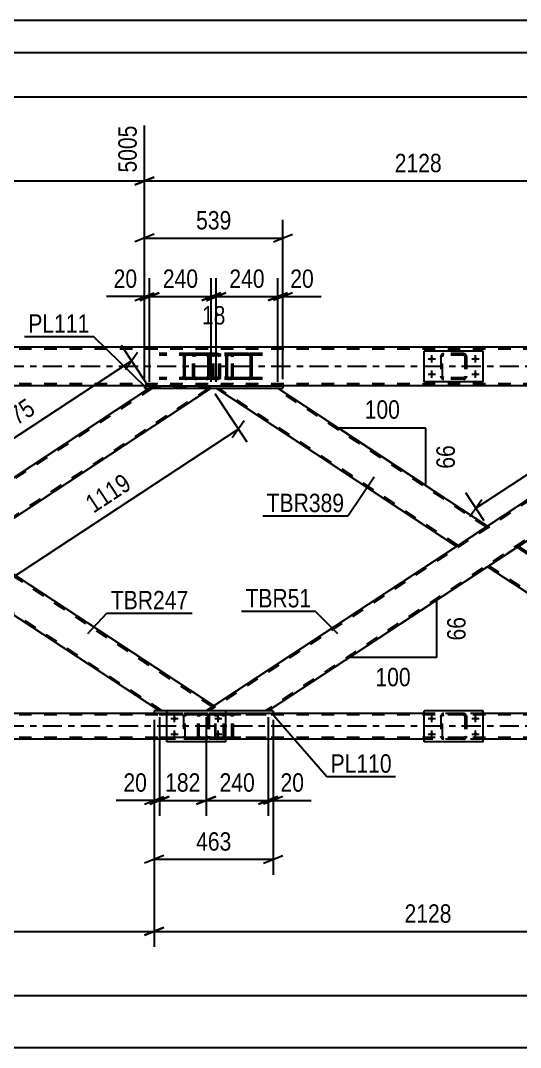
# Model space of a CAD drawing. Header units: millimetres. Extents: x -858 to 331, y -869 to -28.
# Drawn here: x -604.3 to -526.6, y -187.4 to -27.6 of the extents above; entities that cross this region are included whole.
import ezdxf

# ---------------------------------------------------------------- set-up
doc = ezdxf.new("R2010")
doc.units = ezdxf.units.MM
doc.linetypes.add('DXK_LINE_DOT2', pattern=[3.9198, 1.9599, -1.9599])
doc.linetypes.add('DXK_LINE_DOT3', pattern=[5.9187, 2.979, -0.9799, 0.9799, -0.9799])
doc.styles.add('Arial Narrow', font='ARIALN.TTF', dxfattribs={"height": 0.2})

# ---------------------------------------------------------------- blocks, each defined once
blk = doc.blocks.new('Unknown-570393797-1134')
at = {"color": 5, "linetype": 'Continuous'}
for p, q in [((331.43, -27.58), (-857.57, -27.58)), ((326.43, -32.58), (-852.57, -32.58))]:
    blk.add_line(p, q, dxfattribs=at)
blk = doc.blocks.new('Part-570393797-2635 - 2628')
at = {"color": 2, "linetype": 'Continuous'}
for p, q in [((-578.93, -79.7), (-578.96, -79.89)), ((-578.96, -79.89), (-578.96, -82.93)), ((-578.72, -79.89), (-578.71, -79.8)), ((-578.72, -82.93), (-578.72, -79.89)), ((-578.71, -79.8), (-578.65, -79.72)), ((-578.48, -79.41), (-578.67, -79.44)), ((-578.65, -79.72), (-578.58, -79.67)), ((-578.58, -79.67), (-578.48, -79.65)), ((-575.44, -79.41), (-578.48, -79.41)), ((-575.44, -79.65), (-578.48, -79.65)), ((-575.26, -79.44), (-575.44, -79.41)), ((-575.44, -79.65), (-575.35, -79.67)), ((-575.35, -79.67), (-575.27, -79.72)), ((-575.27, -79.72), (-575.22, -79.8)), ((-575.22, -79.8), (-575.2, -79.89)), ((-575.2, -79.89), (-575.2, -82.93)), ((-574.96, -79.89), (-575, -79.7)), ((-574.96, -79.89), (-574.96, -82.93)), ((-578.96, -82.93), (-578.93, -83.11)), ((-578.71, -83.02), (-578.72, -82.93)), ((-578.65, -83.1), (-578.71, -83.02)), ((-578.58, -83.15), (-578.65, -83.1)), ((-575.27, -83.1), (-575.35, -83.15)), ((-575.22, -83.02), (-575.27, -83.1)), ((-575.2, -82.93), (-575.22, -83.02)), ((-575, -83.11), (-574.96, -82.93)), ((-578.67, -83.37), (-578.48, -83.41)), ((-578.48, -83.17), (-578.58, -83.15)), ((-575.44, -83.17), (-578.48, -83.17)), ((-575.44, -83.41), (-578.48, -83.41)), ((-575.35, -83.15), (-575.44, -83.17)), ((-575.44, -83.41), (-575.26, -83.37))]:
    blk.add_line(p, q, dxfattribs=at)
at = {"color": 7, "linetype": 'DXK_LINE_DOT2'}
for p, q in [((-578.96, -79.89), (-578.93, -79.7)), ((-578.67, -79.44), (-578.48, -79.41)), ((-575.44, -79.41), (-575.26, -79.44)), ((-575, -79.7), (-574.96, -79.89)), ((-578.93, -83.11), (-578.96, -82.93)), ((-574.96, -82.93), (-575, -83.11)), ((-578.48, -83.41), (-578.67, -83.37)), ((-575.26, -83.37), (-575.44, -83.41))]:
    blk.add_line(p, q, dxfattribs=at)
at = {"color": 7, "linetype": 'DXK_LINE_DOT3'}
blk.add_line((-576.96, -81.41), (-576.96, -81.41), dxfattribs=at)
at = {"color": 2, "linetype": 'Continuous'}
for centre, start, end in [((-578.48, -79.89), 112.5, 157.5), ((-575.44, -79.89), 22.5, 67.5), ((-578.48, -82.93), 202.5, 247.5), ((-575.44, -82.93), 292.5, 337.5)]:
    blk.add_arc(centre, 0.48, start, end, dxfattribs=at)
at = {"color": 7, "linetype": 'DXK_LINE_DOT2'}
for centre, start, end in [((-578.48, -79.89), 112.5, 157.5), ((-575.44, -79.89), 22.5, 67.5), ((-578.48, -82.93), 202.5, 247.5), ((-575.44, -82.93), 292.5, 337.5)]:
    blk.add_arc(centre, 0.48, start, end, dxfattribs=at)
blk = doc.blocks.new('Part-570393797-2637 - 2628')
at = {"color": 2, "linetype": 'Continuous'}
for p, q in [((-572.32, -79.7), (-572.36, -79.89)), ((-572.36, -79.89), (-572.36, -82.93)), ((-572.12, -79.89), (-572.1, -79.79)), ((-572.12, -82.93), (-572.12, -79.89)), ((-572.1, -79.79), (-572.05, -79.72)), ((-571.88, -79.41), (-572.06, -79.44)), ((-572.05, -79.72), (-571.97, -79.66)), ((-571.97, -79.66), (-571.88, -79.65)), ((-568.84, -79.41), (-571.88, -79.41)), ((-568.84, -79.65), (-571.88, -79.65)), ((-568.66, -79.44), (-568.84, -79.41)), ((-568.84, -79.65), (-568.75, -79.66)), ((-568.75, -79.66), (-568.67, -79.72)), ((-568.67, -79.72), (-568.62, -79.79)), ((-568.62, -79.79), (-568.6, -79.89)), ((-568.6, -79.89), (-568.6, -82.93)), ((-568.36, -79.89), (-568.4, -79.7)), ((-568.36, -79.89), (-568.36, -82.93)), ((-572.36, -82.93), (-572.32, -83.11)), ((-572.1, -83.02), (-572.12, -82.93)), ((-572.05, -83.1), (-572.1, -83.02)), ((-571.97, -83.15), (-572.05, -83.1)), ((-568.67, -83.1), (-568.75, -83.15)), ((-568.62, -83.02), (-568.67, -83.1)), ((-568.6, -82.93), (-568.62, -83.02)), ((-568.4, -83.11), (-568.36, -82.93)), ((-572.06, -83.37), (-571.88, -83.41)), ((-571.88, -83.17), (-571.97, -83.15)), ((-568.84, -83.17), (-571.88, -83.17)), ((-568.84, -83.41), (-571.88, -83.41)), ((-568.75, -83.15), (-568.84, -83.17)), ((-568.84, -83.41), (-568.66, -83.37))]:
    blk.add_line(p, q, dxfattribs=at)
at = {"color": 7, "linetype": 'DXK_LINE_DOT2'}
for p, q in [((-572.36, -79.89), (-572.32, -79.7)), ((-572.06, -79.44), (-571.88, -79.41)), ((-568.84, -79.41), (-568.66, -79.44)), ((-568.4, -79.7), (-568.36, -79.89)), ((-572.32, -83.11), (-572.36, -82.93)), ((-568.36, -82.93), (-568.4, -83.11)), ((-571.88, -83.41), (-572.06, -83.37)), ((-568.66, -83.37), (-568.84, -83.41))]:
    blk.add_line(p, q, dxfattribs=at)
at = {"color": 7, "linetype": 'DXK_LINE_DOT3'}
blk.add_line((-570.36, -81.41), (-570.36, -81.41), dxfattribs=at)
at = {"color": 2, "linetype": 'Continuous'}
for centre, start, end in [((-571.88, -79.89), 112.5, 157.5), ((-568.84, -79.89), 22.5, 67.5), ((-571.88, -82.93), 202.5, 247.5), ((-568.84, -82.93), 292.5, 337.5)]:
    blk.add_arc(centre, 0.48, start, end, dxfattribs=at)
at = {"color": 7, "linetype": 'DXK_LINE_DOT2'}
for centre, start, end in [((-571.88, -79.89), 112.5, 157.5), ((-568.84, -79.89), 22.5, 67.5), ((-571.88, -82.93), 202.5, 247.5), ((-568.84, -82.93), 292.5, 337.5)]:
    blk.add_arc(centre, 0.48, start, end, dxfattribs=at)
blk = doc.blocks.new('Bolt-570393797-2668 - 2628')
at = {"linetype": 'Continuous'}
for points in [[(-540.37, -79.93, -1), (-540.37, -80.49, -1)], [(-533.57, -79.93, -1), (-533.57, -80.49, -1)], [(-540.37, -82.33, -1), (-540.37, -82.89, -1)], [(-533.57, -82.33, -1), (-533.57, -82.89, -1)]]:
    blk.add_hatch(color=1, dxfattribs=at).paths.add_polyline_path(points)
at = {"color": 1, "linetype": 'Continuous'}
for p, q in [((-540.37, -80.77), (-540.37, -79.65)), ((-533.57, -80.77), (-533.57, -79.65)), ((-540.93, -80.21), (-539.81, -80.21)), ((-534.13, -80.21), (-533.01, -80.21)), ((-540.93, -82.61), (-539.81, -82.61)), ((-540.37, -83.17), (-540.37, -82.05)), ((-534.13, -82.61), (-533.01, -82.61)), ((-533.57, -83.17), (-533.57, -82.05))]:
    blk.add_line(p, q, dxfattribs=at)
blk = doc.blocks.new('Bolt-570393797-2693 - 2628')
at = {"linetype": 'Continuous'}
for points in [[(-580.36, -135.93, -1), (-580.36, -136.49, -1)], [(-573.56, -135.93, -1), (-573.56, -136.49, -1)], [(-580.36, -138.33, -1), (-580.36, -138.89, -1)], [(-573.56, -138.33, -1), (-573.56, -138.89, -1)]]:
    blk.add_hatch(color=1, dxfattribs=at).paths.add_polyline_path(points)
at = {"color": 1, "linetype": 'Continuous'}
for p, q in [((-580.36, -136.77), (-580.36, -135.65)), ((-573.56, -136.77), (-573.56, -135.65)), ((-580.92, -136.21), (-579.8, -136.21)), ((-574.12, -136.21), (-573, -136.21)), ((-580.92, -138.61), (-579.8, -138.61)), ((-580.36, -139.17), (-580.36, -138.05)), ((-574.12, -138.61), (-573, -138.61)), ((-573.56, -139.17), (-573.56, -138.05))]:
    blk.add_line(p, q, dxfattribs=at)
blk = doc.blocks.new('Bolt-570393797-2720 - 2628')
at = {"linetype": 'Continuous'}
for points in [[(-540.37, -135.93, -1), (-540.37, -136.49, -1)], [(-533.57, -135.93, -1), (-533.57, -136.49, -1)], [(-540.37, -138.33, -1), (-540.37, -138.89, -1)], [(-533.57, -138.33, -1), (-533.57, -138.89, -1)]]:
    blk.add_hatch(color=1, dxfattribs=at).paths.add_polyline_path(points)
at = {"color": 1, "linetype": 'Continuous'}
for p, q in [((-540.37, -136.77), (-540.37, -135.65)), ((-533.57, -136.77), (-533.57, -135.65)), ((-540.93, -136.21), (-539.81, -136.21)), ((-534.13, -136.21), (-533.01, -136.21)), ((-540.93, -138.61), (-539.81, -138.61)), ((-540.37, -139.17), (-540.37, -138.05)), ((-534.13, -138.61), (-533.01, -138.61)), ((-533.57, -139.17), (-533.57, -138.05))]:
    blk.add_line(p, q, dxfattribs=at)
blk = doc.blocks.new('Part-570393797-2738 - 2628')
at = {"color": 7, "linetype": 'DXK_LINE_DOT2'}
for p, q in [((-124.36, -78.73), (-785.24, -78.73)), ((-124.36, -78.41), (-777.28, -78.41)), ((-124.36, -84.09), (-785.24, -84.09)), ((-563.5, -84.41), (-585.04, -84.41))]:
    blk.add_line(p, q, dxfattribs=at)
at = {"color": 2, "linetype": 'Continuous'}
for p, q in [((-419.72, -78.41), (-618.84, -78.41)), ((-585.04, -84.41), (-648.63, -84.41)), ((-499.91, -84.41), (-563.5, -84.41))]:
    blk.add_line(p, q, dxfattribs=at)
at = {"color": 7, "linetype": 'DXK_LINE_DOT3'}
blk.add_line((-124.36, -81.41), (-785.24, -81.41), dxfattribs=at)
blk = doc.blocks.new('Part-570393797-2777 - 2628')
at = {"color": 2, "linetype": 'Continuous'}
for p, q in [((-526.9, -109.41), (-531.7, -112.57)), ((-489.14, -134.25), (-526.9, -109.41)), ((-497.59, -135.01), (-531.7, -112.57)), ((-489.17, -134.27), (-490.29, -135.01)), ((-489.14, -134.25), (-489.17, -134.27))]:
    blk.add_line(p, q, dxfattribs=at)
at = {"color": 7, "linetype": 'DXK_LINE_DOT2'}
for p, q in [((-489.35, -134.39), (-527.12, -109.55)), ((-497.15, -135.01), (-531.49, -112.42)), ((-490.29, -135.01), (-497.59, -135.01)), ((-489.35, -134.39), (-489.57, -134.54))]:
    blk.add_line(p, q, dxfattribs=at)
blk = doc.blocks.new('Part-570393797-2787 - 2628')
at = {"color": 7, "linetype": 'DXK_LINE_DOT2'}
for p, q in [((-498.67, -84.81), (-574.99, -135.01)), ((-489.94, -84.81), (-566.25, -135.01)), ((-489.5, -84.81), (-499.11, -84.81)), ((-531.7, -106.25), (-536.51, -109.41)), ((-526.9, -109.41), (-531.7, -112.57)), ((-574.27, -134.25), (-575.42, -135.01)), ((-565.82, -135.01), (-575.42, -135.01))]:
    blk.add_line(p, q, dxfattribs=at)
at = {"color": 2, "linetype": 'Continuous'}
for p, q in [((-499.11, -84.81), (-531.7, -106.25)), ((-489.5, -84.81), (-526.9, -109.41)), ((-536.51, -109.41), (-574.27, -134.25)), ((-531.7, -112.57), (-565.82, -135.01))]:
    blk.add_line(p, q, dxfattribs=at)
blk = doc.blocks.new('Part-570393797-2865 - 2628')
at = {"color": 7, "linetype": 'DXK_LINE_DOT2'}
for p, q in [((-583.81, -84.81), (-660.12, -135.01)), ((-575.07, -84.81), (-651.39, -135.01)), ((-574.64, -84.81), (-584.24, -84.81)), ((-616.84, -106.25), (-621.64, -109.41)), ((-612.03, -109.41), (-616.84, -112.57)), ((-659.4, -134.25), (-660.56, -135.01)), ((-650.95, -135.01), (-660.56, -135.01))]:
    blk.add_line(p, q, dxfattribs=at)
at = {"color": 2, "linetype": 'Continuous'}
for p, q in [((-584.24, -84.81), (-616.84, -106.25)), ((-574.64, -84.81), (-612.03, -109.41)), ((-621.64, -109.41), (-659.4, -134.25)), ((-616.84, -112.57), (-650.95, -135.01))]:
    blk.add_line(p, q, dxfattribs=at)
blk = doc.blocks.new('Part-570393797-2883 - 2628')
at = {"color": 7, "linetype": 'DXK_LINE_DOT2'}
for p, q in [((-574.03, -135.7), (-574.05, -135.89)), ((-573.97, -135.55), (-574.03, -135.7)), ((-573.88, -135.44), (-573.97, -135.55)), ((-573.92, -135.89), (-573.91, -135.8)), ((-573.91, -135.8), (-573.88, -135.72)), ((-573.78, -135.41), (-573.88, -135.44)), ((-573.88, -135.72), (-573.83, -135.67)), ((-573.83, -135.67), (-573.78, -135.65)), ((-566.12, -135.41), (-573.78, -135.41)), ((-566.12, -135.65), (-573.78, -135.65)), ((-572.51, -135.65), (-572.51, -135.41)), ((-571.5, -135.44), (-571.69, -135.41)), ((-571.69, -135.65), (-571.59, -135.67)), ((-571.59, -135.67), (-571.51, -135.72)), ((-571.51, -135.72), (-571.46, -135.8)), ((-571.46, -135.8), (-571.44, -135.89)), ((-571.22, -135.72), (-571.23, -135.7)), ((-571.19, -135.89), (-571.22, -135.72)), ((-574.05, -138.93), (-574.05, -135.89)), ((-573.92, -138.93), (-573.92, -135.89)), ((-571.44, -138.93), (-571.44, -135.89)), ((-571.19, -138.93), (-571.19, -135.89)), ((-574.05, -138.93), (-574.03, -139.11)), ((-573.91, -139.02), (-573.92, -138.93)), ((-573.88, -139.1), (-573.91, -139.02)), ((-571.46, -139.02), (-571.51, -139.1)), ((-571.44, -138.93), (-571.46, -139.02)), ((-571.23, -139.11), (-571.21, -139.02)), ((-571.21, -139.02), (-571.19, -138.93)), ((-574.03, -139.11), (-573.97, -139.27)), ((-573.97, -139.27), (-573.88, -139.37)), ((-573.83, -139.15), (-573.88, -139.1)), ((-573.88, -139.37), (-573.78, -139.41)), ((-573.78, -139.17), (-573.83, -139.15)), ((-566.12, -139.17), (-573.78, -139.17)), ((-566.12, -139.41), (-573.78, -139.41)), ((-572.51, -139.41), (-572.51, -139.17)), ((-571.59, -139.15), (-571.69, -139.17)), ((-571.69, -139.41), (-571.5, -139.37)), ((-571.51, -139.1), (-571.59, -139.15))]:
    blk.add_line(p, q, dxfattribs=at)
for centre, start, end in [((-571.68, -135.9), 23.8494, 68.8059), ((-571.68, -138.91), 291.1941, 336.1506)]:
    blk.add_arc(centre, 0.492, start, end, dxfattribs=at)
blk = doc.blocks.new('Part-570393797-2938 - 2628')
at = {"color": 7, "linetype": 'DXK_LINE_DOT2'}
for p, q in [((-574.38, -79.7), (-574.4, -79.89)), ((-574.4, -82.93), (-574.4, -79.89)), ((-574.32, -79.55), (-574.38, -79.7)), ((-574.23, -79.44), (-574.32, -79.55)), ((-574.27, -79.89), (-574.26, -79.8)), ((-574.27, -82.93), (-574.27, -79.89)), ((-574.26, -79.8), (-574.23, -79.72)), ((-574.13, -79.41), (-574.23, -79.44)), ((-574.23, -79.72), (-574.18, -79.67)), ((-574.18, -79.67), (-574.13, -79.65)), ((-566.69, -79.41), (-574.13, -79.41)), ((-566.69, -79.65), (-574.13, -79.65)), ((-573.23, -79.65), (-573.23, -79.41)), ((-571.53, -79.44), (-571.72, -79.41)), ((-571.72, -79.65), (-571.63, -79.67)), ((-571.63, -79.67), (-571.55, -79.72)), ((-571.55, -79.72), (-571.49, -79.8)), ((-571.49, -79.8), (-571.47, -79.89)), ((-571.47, -82.93), (-571.47, -79.89)), ((-571.22, -79.89), (-571.26, -79.7)), ((-571.22, -82.93), (-571.22, -79.89)), ((-574.4, -82.93), (-574.38, -83.11)), ((-574.26, -83.02), (-574.27, -82.93)), ((-574.23, -83.1), (-574.26, -83.02)), ((-574.18, -83.15), (-574.23, -83.1)), ((-571.55, -83.1), (-571.63, -83.15)), ((-571.49, -83.02), (-571.55, -83.1)), ((-571.47, -82.93), (-571.49, -83.02)), ((-571.26, -83.11), (-571.22, -82.93)), ((-574.38, -83.11), (-574.32, -83.27)), ((-574.32, -83.27), (-574.23, -83.37)), ((-574.23, -83.37), (-574.13, -83.41)), ((-574.13, -83.17), (-574.18, -83.15)), ((-566.69, -83.17), (-574.13, -83.17)), ((-566.69, -83.41), (-574.13, -83.41)), ((-573.23, -83.41), (-573.23, -83.17)), ((-571.63, -83.15), (-571.72, -83.17)), ((-571.72, -83.41), (-571.53, -83.37))]:
    blk.add_line(p, q, dxfattribs=at)
for centre, start, end in [((-571.71, -79.9), 23.8951, 68.8487), ((-571.71, -82.91), 291.1513, 336.1049)]:
    blk.add_arc(centre, 0.492, start, end, dxfattribs=at)
blk = doc.blocks.new('Part-570393797-2945 - 2628')
at = {"color": 7, "linetype": 'DXK_LINE_DOT2'}
for p, q in [((-124.36, -135.65), (-791.22, -135.65)), ((-124.36, -135.41), (-752.08, -135.41)), ((-565.02, -135.41), (-583.52, -135.41)), ((-532.37, -135.41), (-541.57, -135.41)), ((-124.36, -139.17), (-791.22, -139.17)), ((-572.36, -139.41), (-581.56, -139.41)), ((-532.37, -139.41), (-541.57, -139.41))]:
    blk.add_line(p, q, dxfattribs=at)
at = {"color": 2, "linetype": 'Continuous'}
for p, q in [((-583.52, -135.41), (-612.37, -135.41)), ((-541.57, -135.41), (-565.02, -135.41)), ((-501.57, -135.41), (-532.37, -135.41)), ((-581.56, -139.41), (-612.37, -139.41)), ((-541.57, -139.41), (-572.36, -139.41)), ((-501.57, -139.41), (-532.37, -139.41))]:
    blk.add_line(p, q, dxfattribs=at)
at = {"color": 7, "linetype": 'DXK_LINE_DOT3'}
blk.add_line((-124.36, -137.41), (-791.22, -137.41), dxfattribs=at)
blk = doc.blocks.new('Part-570393797-2990 - 2628')
at = {"color": 2, "linetype": 'Continuous'}
for p, q in [((-536.51, -109.41), (-573.91, -84.81)), ((-564.3, -84.81), (-531.7, -106.25)), ((-536.51, -109.41), (-531.97, -106.43)), ((-531.83, -106.33), (-531.97, -106.43)), ((-531.74, -106.27), (-531.83, -106.33)), ((-531.7, -106.25), (-531.74, -106.27))]:
    blk.add_line(p, q, dxfattribs=at)
at = {"color": 7, "linetype": 'DXK_LINE_DOT2'}
for p, q in [((-573.91, -84.81), (-564.3, -84.81)), ((-536.29, -109.26), (-573.47, -84.81)), ((-531.92, -106.39), (-564.73, -84.81)), ((-531.83, -106.33), (-531.92, -106.39))]:
    blk.add_line(p, q, dxfattribs=at)
blk = doc.blocks.new('Part-570393797-3113 - 2628')
at = {"color": 2, "linetype": 'Continuous'}
for p, q in [((-612.03, -109.41), (-616.84, -112.57)), ((-574.27, -134.25), (-612.03, -109.41)), ((-582.72, -135.01), (-616.84, -112.57)), ((-574.3, -134.27), (-575.42, -135.01)), ((-574.27, -134.25), (-574.3, -134.27))]:
    blk.add_line(p, q, dxfattribs=at)
at = {"color": 7, "linetype": 'DXK_LINE_DOT2'}
for p, q in [((-574.49, -134.39), (-612.25, -109.55)), ((-582.29, -135.01), (-616.62, -112.42)), ((-575.42, -135.01), (-582.72, -135.01)), ((-574.49, -134.39), (-574.71, -134.54))]:
    blk.add_line(p, q, dxfattribs=at)
blk = doc.blocks.new('Part-570393797-3148 - 2628')
at = {"color": 2, "linetype": 'Continuous'}
for p, q in [((-585.04, -84.41), (-585.04, -84.81)), ((-585.04, -84.41), (-563.5, -84.41)), ((-563.5, -84.41), (-563.5, -84.81)), ((-585.04, -84.81), (-563.5, -84.81))]:
    blk.add_line(p, q, dxfattribs=at)
blk = doc.blocks.new('Part-570393797-3161 - 2628')
at = {"color": 2, "linetype": 'Continuous'}
for p, q in [((-583.52, -135.01), (-583.52, -135.41)), ((-581.56, -135.01), (-583.52, -135.01)), ((-581.56, -135.41), (-583.52, -135.41)), ((-565.02, -135.01), (-572.36, -135.01)), ((-565.02, -135.41), (-572.36, -135.41)), ((-565.02, -135.01), (-565.02, -135.41))]:
    blk.add_line(p, q, dxfattribs=at)
at = {"color": 7, "linetype": 'DXK_LINE_DOT2'}
for p, q in [((-572.36, -135.01), (-581.56, -135.01)), ((-572.36, -135.41), (-581.56, -135.41))]:
    blk.add_line(p, q, dxfattribs=at)
blk = doc.blocks.new('Part-570393797-3168 - 2628')
at = {"color": 7, "linetype": 'DXK_LINE_DOT2'}
for p, q in [((-573.02, -135.41), (-582.76, -135.41)), ((-573.02, -135.65), (-582.76, -135.65)), ((-576.72, -135.7), (-576.76, -135.89)), ((-576.51, -135.89), (-576.49, -135.8)), ((-576.49, -135.8), (-576.43, -135.72)), ((-576.25, -135.41), (-576.45, -135.44)), ((-576.43, -135.72), (-576.35, -135.67)), ((-576.35, -135.67), (-576.25, -135.65)), ((-572.82, -135.44), (-573.02, -135.41)), ((-573.02, -135.65), (-572.92, -135.67)), ((-572.92, -135.67), (-572.84, -135.72)), ((-572.84, -135.72), (-572.78, -135.8)), ((-572.78, -135.8), (-572.76, -135.89)), ((-572.51, -135.89), (-572.54, -135.7)), ((-576.76, -138.93), (-576.76, -135.89)), ((-576.51, -138.93), (-576.51, -135.89)), ((-572.76, -138.93), (-572.76, -135.89)), ((-572.51, -138.93), (-572.51, -135.89)), ((-576.76, -138.93), (-576.72, -139.11)), ((-576.49, -139.02), (-576.51, -138.93)), ((-576.43, -139.1), (-576.49, -139.02)), ((-572.78, -139.02), (-572.84, -139.1)), ((-572.76, -138.93), (-572.78, -139.02)), ((-572.54, -139.11), (-572.51, -138.93)), ((-573.02, -139.17), (-582.76, -139.17)), ((-573.02, -139.41), (-582.76, -139.41)), ((-576.45, -139.37), (-576.25, -139.41)), ((-576.35, -139.15), (-576.43, -139.1)), ((-576.25, -139.17), (-576.35, -139.15)), ((-572.92, -139.15), (-573.02, -139.17)), ((-573.02, -139.41), (-572.82, -139.37)), ((-572.84, -139.1), (-572.92, -139.15))]:
    blk.add_line(p, q, dxfattribs=at)
for centre, start, end in [((-576.27, -135.91), 110.7583, 155.68), ((-573, -135.91), 24.32, 69.2417), ((-576.27, -138.91), 204.32, 249.2417), ((-573, -138.91), 290.7583, 335.68)]:
    blk.add_arc(centre, 0.496, start, end, dxfattribs=at)
blk = doc.blocks.new('Part-570393797-3169 - 2628')
at = {"color": 7, "linetype": 'DXK_LINE_DOT2'}
for p, q in [((-573.74, -79.41), (-582.76, -79.41)), ((-573.74, -79.65), (-582.76, -79.65)), ((-577.45, -79.7), (-577.49, -79.89)), ((-577.49, -82.93), (-577.49, -79.89)), ((-577.24, -79.89), (-577.22, -79.8)), ((-577.24, -82.93), (-577.24, -79.89)), ((-577.22, -79.8), (-577.16, -79.72)), ((-576.98, -79.41), (-577.18, -79.44)), ((-577.16, -79.72), (-577.08, -79.67)), ((-577.08, -79.67), (-576.98, -79.65)), ((-573.55, -79.44), (-573.74, -79.41)), ((-573.74, -79.65), (-573.65, -79.67)), ((-573.65, -79.67), (-573.56, -79.72)), ((-573.56, -79.72), (-573.51, -79.8)), ((-573.51, -79.8), (-573.49, -79.89)), ((-573.49, -82.93), (-573.49, -79.89)), ((-573.23, -79.89), (-573.27, -79.7)), ((-573.23, -82.93), (-573.23, -79.89)), ((-577.49, -82.93), (-577.45, -83.11)), ((-577.22, -83.02), (-577.24, -82.93)), ((-577.16, -83.1), (-577.22, -83.02)), ((-577.08, -83.15), (-577.16, -83.1)), ((-573.56, -83.1), (-573.65, -83.15)), ((-573.51, -83.02), (-573.56, -83.1)), ((-573.49, -82.93), (-573.51, -83.02)), ((-573.27, -83.11), (-573.23, -82.93)), ((-573.74, -83.17), (-582.76, -83.17)), ((-573.74, -83.41), (-582.76, -83.41)), ((-577.18, -83.37), (-576.98, -83.41)), ((-576.98, -83.17), (-577.08, -83.15)), ((-573.65, -83.15), (-573.74, -83.17)), ((-573.74, -83.41), (-573.55, -83.37))]:
    blk.add_line(p, q, dxfattribs=at)
for centre, start, end in [((-577, -79.91), 110.7583, 155.68), ((-573.73, -79.91), 24.32, 69.2417), ((-577, -82.91), 204.32, 249.2417), ((-573.73, -82.91), 290.7583, 335.68)]:
    blk.add_arc(centre, 0.496, start, end, dxfattribs=at)
blk = doc.blocks.new('Part-570393797-3185 - 2628')
at = {"color": 7, "linetype": 'DXK_LINE_DOT2'}
for p, q in [((-578.96, -135.89), (-578.93, -135.7)), ((-578.93, -135.7), (-578.96, -135.89)), ((-578.72, -135.89), (-578.71, -135.8)), ((-578.71, -135.8), (-578.65, -135.72)), ((-578.67, -135.44), (-578.48, -135.41)), ((-578.48, -135.41), (-578.67, -135.44)), ((-578.65, -135.72), (-578.58, -135.67)), ((-578.58, -135.67), (-578.48, -135.65)), ((-575.44, -135.41), (-578.48, -135.41)), ((-575.44, -135.65), (-578.48, -135.65)), ((-575.44, -135.41), (-575.26, -135.44)), ((-575.26, -135.44), (-575.44, -135.41)), ((-575.44, -135.65), (-575.35, -135.67)), ((-575.35, -135.67), (-575.27, -135.72)), ((-575.27, -135.72), (-575.22, -135.8)), ((-575.22, -135.8), (-575.2, -135.89)), ((-575, -135.7), (-574.96, -135.89)), ((-574.96, -135.89), (-575, -135.7)), ((-578.96, -135.89), (-578.96, -138.93)), ((-578.72, -138.93), (-578.72, -135.89)), ((-575.2, -135.89), (-575.2, -138.93)), ((-574.96, -135.89), (-574.96, -138.93)), ((-578.93, -139.11), (-578.96, -138.93)), ((-578.96, -138.93), (-578.93, -139.11)), ((-578.71, -139.02), (-578.72, -138.93)), ((-578.65, -139.1), (-578.71, -139.02)), ((-575.22, -139.02), (-575.27, -139.1)), ((-575.2, -138.93), (-575.22, -139.02)), ((-574.96, -138.93), (-575, -139.11)), ((-575, -139.11), (-574.96, -138.93)), ((-578.48, -139.41), (-578.67, -139.37)), ((-578.67, -139.37), (-578.48, -139.41)), ((-578.58, -139.15), (-578.65, -139.1)), ((-578.48, -139.17), (-578.58, -139.15)), ((-575.44, -139.17), (-578.48, -139.17)), ((-575.44, -139.41), (-578.48, -139.41)), ((-575.35, -139.15), (-575.44, -139.17)), ((-575.26, -139.37), (-575.44, -139.41)), ((-575.44, -139.41), (-575.26, -139.37)), ((-575.27, -139.1), (-575.35, -139.15))]:
    blk.add_line(p, q, dxfattribs=at)
at = {"color": 7, "linetype": 'DXK_LINE_DOT3'}
blk.add_line((-576.96, -137.41), (-576.96, -137.41), dxfattribs=at)
at = {"color": 7, "linetype": 'DXK_LINE_DOT2'}
for centre, start, end in [((-578.48, -135.89), 112.5, 157.5), ((-578.48, -135.89), 112.5, 157.5), ((-575.44, -135.89), 22.5, 67.5), ((-575.44, -135.89), 22.5, 67.5), ((-578.48, -138.93), 202.5, 247.5), ((-578.48, -138.93), 202.5, 247.5), ((-575.44, -138.93), 292.5, 337.5), ((-575.44, -138.93), 292.5, 337.5)]:
    blk.add_arc(centre, 0.48, start, end, dxfattribs=at)
blk = doc.blocks.new('Part-570393797-3186 - 2628')
at = {"color": 2, "linetype": 'Continuous'}
for p, q in [((-532.37, -79.01), (-541.57, -79.01)), ((-541.57, -83.81), (-541.57, -79.01)), ((-532.37, -83.81), (-532.37, -79.01)), ((-532.37, -83.81), (-541.57, -83.81))]:
    blk.add_line(p, q, dxfattribs=at)
blk = doc.blocks.new('Part-570393797-3187 - 2628')
at = {"color": 7, "linetype": 'DXK_LINE_DOT2'}
for p, q in [((-538.97, -79.89), (-538.93, -79.7)), ((-538.93, -79.7), (-538.97, -79.89)), ((-538.97, -79.89), (-538.97, -82.93)), ((-538.73, -79.89), (-538.71, -79.8)), ((-538.73, -82.93), (-538.73, -79.89)), ((-538.71, -79.8), (-538.66, -79.72)), ((-538.67, -79.44), (-538.49, -79.41)), ((-538.49, -79.41), (-538.67, -79.44)), ((-538.66, -79.72), (-538.58, -79.67)), ((-538.58, -79.67), (-538.49, -79.65)), ((-535.45, -79.41), (-538.49, -79.41)), ((-535.45, -79.65), (-538.49, -79.65)), ((-535.45, -79.41), (-535.27, -79.44)), ((-535.27, -79.44), (-535.45, -79.41)), ((-535.45, -79.65), (-535.36, -79.67)), ((-535.36, -79.67), (-535.28, -79.72)), ((-535.28, -79.72), (-535.23, -79.8)), ((-535.23, -79.8), (-535.21, -79.89)), ((-535.21, -79.89), (-535.21, -82.93)), ((-535.01, -79.7), (-534.97, -79.89)), ((-534.97, -79.89), (-535.01, -79.7)), ((-534.97, -79.89), (-534.97, -82.93)), ((-538.93, -83.11), (-538.97, -82.93)), ((-538.97, -82.93), (-538.93, -83.11)), ((-538.71, -83.02), (-538.73, -82.93)), ((-538.66, -83.1), (-538.71, -83.02)), ((-538.58, -83.15), (-538.66, -83.1)), ((-535.28, -83.1), (-535.36, -83.15)), ((-535.23, -83.02), (-535.28, -83.1)), ((-535.21, -82.93), (-535.23, -83.02)), ((-534.97, -82.93), (-535.01, -83.11)), ((-535.01, -83.11), (-534.97, -82.93)), ((-538.49, -83.41), (-538.67, -83.37)), ((-538.67, -83.37), (-538.49, -83.41)), ((-538.49, -83.17), (-538.58, -83.15)), ((-535.45, -83.17), (-538.49, -83.17)), ((-535.45, -83.41), (-538.49, -83.41)), ((-535.36, -83.15), (-535.45, -83.17)), ((-535.27, -83.37), (-535.45, -83.41)), ((-535.45, -83.41), (-535.27, -83.37))]:
    blk.add_line(p, q, dxfattribs=at)
at = {"color": 7, "linetype": 'DXK_LINE_DOT3'}
blk.add_line((-536.97, -81.41), (-536.97, -81.41), dxfattribs=at)
at = {"color": 7, "linetype": 'DXK_LINE_DOT2'}
for centre, start, end in [((-538.49, -79.89), 112.5, 157.5), ((-538.49, -79.89), 112.5, 157.5), ((-535.45, -79.89), 22.5, 67.5), ((-535.45, -79.89), 22.5, 67.5), ((-538.49, -82.93), 202.5, 247.5), ((-538.49, -82.93), 202.5, 247.5), ((-535.45, -82.93), 292.5, 337.5), ((-535.45, -82.93), 292.5, 337.5)]:
    blk.add_arc(centre, 0.48, start, end, dxfattribs=at)
blk = doc.blocks.new('Part-570393797-3254 - 2628')
at = {"color": 2, "linetype": 'Continuous'}
for p, q in [((-532.37, -135.01), (-541.57, -135.01)), ((-541.57, -139.81), (-541.57, -135.01)), ((-532.37, -139.81), (-532.37, -135.01)), ((-532.37, -139.81), (-541.57, -139.81))]:
    blk.add_line(p, q, dxfattribs=at)
blk = doc.blocks.new('Part-570393797-3255 - 2628')
at = {"color": 7, "linetype": 'DXK_LINE_DOT2'}
for p, q in [((-538.97, -135.89), (-538.93, -135.7)), ((-538.93, -135.7), (-538.97, -135.89)), ((-538.73, -135.89), (-538.71, -135.8)), ((-538.71, -135.8), (-538.66, -135.72)), ((-538.67, -135.44), (-538.49, -135.41)), ((-538.49, -135.41), (-538.67, -135.44)), ((-538.66, -135.72), (-538.58, -135.67)), ((-538.58, -135.67), (-538.49, -135.65)), ((-535.45, -135.41), (-538.49, -135.41)), ((-535.45, -135.65), (-538.49, -135.65)), ((-535.45, -135.41), (-535.27, -135.44)), ((-535.27, -135.44), (-535.45, -135.41)), ((-535.45, -135.65), (-535.36, -135.67)), ((-535.36, -135.67), (-535.28, -135.72)), ((-535.28, -135.72), (-535.23, -135.8)), ((-535.23, -135.8), (-535.21, -135.89)), ((-535.01, -135.7), (-534.97, -135.89)), ((-534.97, -135.89), (-535.01, -135.7)), ((-538.97, -135.89), (-538.97, -138.93)), ((-538.73, -138.93), (-538.73, -135.89)), ((-535.21, -135.89), (-535.21, -138.93)), ((-534.97, -135.89), (-534.97, -138.93)), ((-538.93, -139.11), (-538.97, -138.93)), ((-538.97, -138.93), (-538.93, -139.11)), ((-538.71, -139.02), (-538.73, -138.93)), ((-538.66, -139.1), (-538.71, -139.02)), ((-535.23, -139.02), (-535.28, -139.1)), ((-535.21, -138.93), (-535.23, -139.02)), ((-534.97, -138.93), (-535.01, -139.11)), ((-535.01, -139.11), (-534.97, -138.93)), ((-538.49, -139.41), (-538.67, -139.37)), ((-538.67, -139.37), (-538.49, -139.41)), ((-538.58, -139.15), (-538.66, -139.1)), ((-538.49, -139.17), (-538.58, -139.15)), ((-535.45, -139.17), (-538.49, -139.17)), ((-535.45, -139.41), (-538.49, -139.41)), ((-535.36, -139.15), (-535.45, -139.17)), ((-535.27, -139.37), (-535.45, -139.41)), ((-535.45, -139.41), (-535.27, -139.37)), ((-535.28, -139.1), (-535.36, -139.15))]:
    blk.add_line(p, q, dxfattribs=at)
at = {"color": 7, "linetype": 'DXK_LINE_DOT3'}
blk.add_line((-536.97, -137.41), (-536.97, -137.41), dxfattribs=at)
at = {"color": 7, "linetype": 'DXK_LINE_DOT2'}
for centre, start, end in [((-538.49, -135.89), 112.5, 157.5), ((-538.49, -135.89), 112.5, 157.5), ((-535.45, -135.89), 22.5, 67.5), ((-535.45, -135.89), 22.5, 67.5), ((-538.49, -138.93), 202.5, 247.5), ((-538.49, -138.93), 202.5, 247.5), ((-535.45, -138.93), 292.5, 337.5), ((-535.45, -138.93), 292.5, 337.5)]:
    blk.add_arc(centre, 0.48, start, end, dxfattribs=at)
blk = doc.blocks.new('Part-570393797-3263 - 2628')
at = {"color": 2, "linetype": 'Continuous'}
for p, q in [((-572.36, -135.01), (-581.56, -135.01)), ((-581.56, -139.81), (-581.56, -135.01)), ((-572.36, -139.81), (-572.36, -135.01)), ((-572.36, -139.81), (-581.56, -139.81))]:
    blk.add_line(p, q, dxfattribs=at)
blk = doc.blocks.new('StraightDimension-570393797-24835 - 2628')
at = {"color": 7, "linetype": 'Continuous'}
for p, q in [((-583.52, -136.41), (-583.52, -171.73)), ((-498.39, -136.41), (-498.39, -171.73)), ((-582.02, -168.73), (-585.02, -169.93)), ((-583.52, -169.33), (-498.39, -169.33)), ((-499.89, -169.93), (-496.89, -168.73))]:
    blk.add_line(p, q, dxfattribs=at)
at = {"color": 0}
blk.add_wipeout([(-536.7, -168.58), (-536.7, -164.38), (-545.21, -164.38), (-545.21, -168.58)], dxfattribs=at)
at = {"color": 3, "style": 'Arial Narrow'}
blk.add_text('2128', height=2.863, dxfattribs=at).set_placement((-544.61, -167.98))
blk = doc.blocks.new('StraightDimension-570393797-4636 - 2628')
at = {"color": 7, "linetype": 'Continuous'}
for p, q in [((-585.04, -83.41), (-585.04, -43.92)), ((-499.91, -83.41), (-499.91, -43.92)), ((-583.54, -51.93), (-586.54, -53.13)), ((-585.04, -52.53), (-499.91, -52.53)), ((-501.41, -53.13), (-498.41, -51.93))]:
    blk.add_line(p, q, dxfattribs=at)
at = {"color": 0, "linetype": 'Continuous'}
blk.add_wipeout([(-500.51, -43.32), (-504.71, -43.32), (-504.71, -51.83), (-500.51, -51.83)], dxfattribs=at)
at = {"color": 0}
blk.add_wipeout([(-538.22, -51.78), (-538.22, -47.58), (-546.73, -47.58), (-546.73, -51.78)], dxfattribs=at)
at = {"color": 3, "linetype": 'Continuous', "style": 'Arial Narrow'}
blk.add_text('7133', height=2.863, rotation=90.0002, dxfattribs=at).set_placement((-501.11, -51.23))
at = {"color": 3, "style": 'Arial Narrow'}
blk.add_text('2128', height=2.863, dxfattribs=at).set_placement((-546.13, -51.18))
blk = doc.blocks.new('StraightDimension-570393797-4294 - 2628')
at = {"color": 7, "linetype": 'Continuous'}
for p, q in [((-574.64, -83.81), (-574.64, -68.13)), ((-573.91, -83.81), (-573.91, -68.13)), ((-576.14, -71.13), (-573.14, -69.93)), ((-572.41, -69.93), (-575.41, -71.13)), ((-574.64, -70.53), (-573.91, -70.53))]:
    blk.add_line(p, q, dxfattribs=at)
at = {"color": 0}
blk.add_wipeout([(-571.84, -75.48), (-571.84, -71.28), (-576.7, -71.28), (-576.7, -75.48)], dxfattribs=at)
at = {"color": 3, "style": 'Arial Narrow'}
blk.add_text('18', height=2.863, dxfattribs=at).set_placement((-576.1, -74.88))
blk = doc.blocks.new('AngleDimension-570393797-24682 - 2628')
at = {"color": 7, "linetype": 'Continuous'}
for p, q in [((-553.93, -91.63), (-554.82, -91.04)), ((-541.29, -91.04), (-554.82, -91.04)), ((-541.29, -99.94), (-554.82, -91.04)), ((-541.29, -99.94), (-541.29, -91.04))]:
    blk.add_line(p, q, dxfattribs=at)
at = {"color": 0}
for points in [[(-544.71, -90.14), (-544.71, -85.94), (-551.4, -85.94), (-551.4, -90.14)], [(-536.19, -93.06), (-540.39, -93.06), (-540.39, -97.92), (-536.19, -97.92)]]:
    blk.add_wipeout(points, dxfattribs=at)
at = {"color": 3, "style": 'Arial Narrow'}
blk.add_text('100', height=2.863, dxfattribs=at).set_placement((-550.8, -89.54))
blk.add_text('66', height=2.863, rotation=90.0002, dxfattribs=at).set_placement((-536.79, -97.32))
blk = doc.blocks.new('StraightDimension-570393797-3891 - 2628')
at = {"color": 7, "linetype": 'Continuous'}
for p, q in [((-574.09, -85.64), (-569.14, -93.16)), ((-571.39, -92.48), (-569.54, -89.83)), ((-607.86, -115.75), (-570.46, -91.15)), ((-611.48, -110.24), (-606.54, -117.76)), ((-606.94, -114.43), (-608.78, -117.08))]:
    blk.add_line(p, q, dxfattribs=at)
at = {"color": 0}
blk.add_wipeout([(-586.02, -100.49), (-588.33, -96.98), (-595.44, -101.66), (-593.13, -105.17)], dxfattribs=at)
at = {"color": 3, "style": 'Arial Narrow'}
blk.add_text('1119', height=2.863, rotation=33.3347, dxfattribs=at).set_placement((-592.96, -104.33))
blk = doc.blocks.new('StraightDimension-570393797-4312 - 2628')
at = {"color": 7, "linetype": 'Continuous'}
for p, q in [((-564.3, -83.81), (-564.3, -67.68)), ((-563.5, -83.41), (-563.5, -67.68)), ((-565.8, -71.13), (-562.8, -69.93)), ((-562, -69.93), (-565, -71.13)), ((-564.3, -70.53), (-563.5, -70.53))]:
    blk.add_line(p, q, dxfattribs=at)
at = {"color": 0}
blk.add_wipeout([(-558.12, -69.78), (-558.12, -65.58), (-562.97, -65.58), (-562.97, -69.78)], dxfattribs=at)
at = {"color": 7, "linetype": 'Continuous'}
blk.add_line((-563.5, -70.53), (-557.59, -70.53), dxfattribs=at)
blk.add_line((-563.5, -70.53), (-557.59, -70.53), dxfattribs=at)
at = {"color": 3, "style": 'Arial Narrow'}
blk.add_text('20', height=2.863, dxfattribs=at).set_placement((-562.37, -69.18))
blk = doc.blocks.new('StraightDimension-570393797-4262 - 2628')
at = {"color": 7, "linetype": 'Continuous'}
blk.add_line((-791.86, -187.39), (-84.3, -187.39), dxfattribs=at)
blk = doc.blocks.new('StraightDimension-570393797-4304 - 2628')
at = {"color": 7, "linetype": 'Continuous'}
for p, q in [((-573.91, -83.81), (-573.91, -67.68)), ((-564.3, -83.81), (-564.3, -67.68)), ((-575.41, -71.13), (-572.41, -69.93)), ((-562.8, -69.93), (-565.8, -71.13)), ((-573.91, -70.53), (-564.3, -70.53))]:
    blk.add_line(p, q, dxfattribs=at)
at = {"color": 0}
blk.add_wipeout([(-565.76, -69.78), (-565.76, -65.58), (-572.44, -65.58), (-572.44, -69.78)], dxfattribs=at)
at = {"color": 3, "style": 'Arial Narrow'}
blk.add_text('240', height=2.863, dxfattribs=at).set_placement((-571.84, -69.18))
blk = doc.blocks.new('StraightDimension-570393797-3997 - 2628')
at = {"color": 7, "linetype": 'Continuous'}
for p, q in [((-583.52, -136.41), (-583.52, -151.34)), ((-582.72, -136.01), (-582.72, -151.34)), ((-585.02, -149.54), (-582.02, -148.34)), ((-581.22, -148.34), (-584.22, -149.54)), ((-583.52, -148.94), (-582.72, -148.94))]:
    blk.add_line(p, q, dxfattribs=at)
at = {"color": 0}
blk.add_wipeout([(-584.05, -148.19), (-584.05, -143.99), (-588.91, -143.99), (-588.91, -148.19)], dxfattribs=at)
at = {"color": 7, "linetype": 'Continuous'}
blk.add_line((-583.52, -148.94), (-589.43, -148.94), dxfattribs=at)
blk.add_line((-583.52, -148.94), (-589.43, -148.94), dxfattribs=at)
at = {"color": 3, "style": 'Arial Narrow'}
blk.add_text('20', height=2.863, dxfattribs=at).set_placement((-588.31, -147.59))
blk = doc.blocks.new('StraightDimension-570393797-3973 - 2628')
at = {"color": 7, "linetype": 'Continuous'}
for p, q in [((-565.82, -136.01), (-565.82, -151.34)), ((-565.02, -136.41), (-565.02, -151.34)), ((-567.32, -149.54), (-564.32, -148.34)), ((-563.52, -148.34), (-566.52, -149.54)), ((-565.82, -148.94), (-565.02, -148.94))]:
    blk.add_line(p, q, dxfattribs=at)
at = {"color": 0}
blk.add_wipeout([(-559.64, -148.19), (-559.64, -143.99), (-564.49, -143.99), (-564.49, -148.19)], dxfattribs=at)
at = {"color": 7, "linetype": 'Continuous'}
blk.add_line((-565.02, -148.94), (-559.11, -148.94), dxfattribs=at)
blk.add_line((-565.02, -148.94), (-559.11, -148.94), dxfattribs=at)
at = {"color": 3, "style": 'Arial Narrow'}
blk.add_text('20', height=2.863, dxfattribs=at).set_placement((-563.89, -147.59))
blk = doc.blocks.new('StraightDimension-570393797-3989 - 2628')
at = {"color": 7, "linetype": 'Continuous'}
for p, q in [((-582.72, -136.01), (-582.72, -151.34)), ((-575.42, -136.01), (-575.42, -151.34)), ((-584.22, -149.54), (-581.22, -148.34)), ((-573.92, -148.34), (-576.92, -149.54)), ((-582.72, -148.94), (-575.42, -148.94))]:
    blk.add_line(p, q, dxfattribs=at)
at = {"color": 0}
blk.add_wipeout([(-575.73, -148.19), (-575.73, -143.99), (-582.42, -143.99), (-582.42, -148.19)], dxfattribs=at)
at = {"color": 3, "style": 'Arial Narrow'}
blk.add_text('182', height=2.863, dxfattribs=at).set_placement((-581.82, -147.59))
blk = doc.blocks.new('StraightDimension-570393797-4278 - 2628')
at = {"color": 7, "linetype": 'Continuous'}
for p, q in [((-585.04, -83.41), (-585.04, -67.68)), ((-584.24, -83.81), (-584.24, -67.68)), ((-586.54, -71.13), (-583.54, -69.93)), ((-582.74, -69.93), (-585.74, -71.13)), ((-585.04, -70.53), (-584.24, -70.53))]:
    blk.add_line(p, q, dxfattribs=at)
at = {"color": 0}
blk.add_wipeout([(-585.57, -69.78), (-585.57, -65.58), (-590.43, -65.58), (-590.43, -69.78)], dxfattribs=at)
at = {"color": 7, "linetype": 'Continuous'}
blk.add_line((-585.04, -70.53), (-590.95, -70.53), dxfattribs=at)
blk.add_line((-585.04, -70.53), (-590.95, -70.53), dxfattribs=at)
at = {"color": 3, "style": 'Arial Narrow'}
blk.add_text('20', height=2.863, dxfattribs=at).set_placement((-589.83, -69.18))
blk = doc.blocks.new('StraightDimension-570393797-24836 - 2628')
at = {"color": 7, "linetype": 'Continuous'}
for p, q in [((-668.66, -136.41), (-668.66, -171.73)), ((-583.52, -136.41), (-583.52, -171.73)), ((-667.16, -168.73), (-670.16, -169.93)), ((-668.66, -169.33), (-583.52, -169.33)), ((-585.02, -169.93), (-582.02, -168.73))]:
    blk.add_line(p, q, dxfattribs=at)
at = {"color": 0}
blk.add_wipeout([(-621.84, -168.58), (-621.84, -164.38), (-630.35, -164.38), (-630.35, -168.58)], dxfattribs=at)
at = {"color": 3, "style": 'Arial Narrow'}
blk.add_text('2128', height=2.863, dxfattribs=at).set_placement((-629.75, -167.98))
blk = doc.blocks.new('StraightDimension-570393797-4286 - 2628')
at = {"color": 7, "linetype": 'Continuous'}
for p, q in [((-584.24, -83.81), (-584.24, -67.68)), ((-574.64, -83.81), (-574.64, -67.68)), ((-585.74, -71.13), (-582.74, -69.93)), ((-573.14, -69.93), (-576.14, -71.13)), ((-584.24, -70.53), (-574.64, -70.53))]:
    blk.add_line(p, q, dxfattribs=at)
at = {"color": 0}
blk.add_wipeout([(-576.1, -69.78), (-576.1, -65.58), (-582.78, -65.58), (-582.78, -69.78)], dxfattribs=at)
at = {"color": 3, "style": 'Arial Narrow'}
blk.add_text('240', height=2.863, dxfattribs=at).set_placement((-582.18, -69.18))
blk = doc.blocks.new('StraightDimension-570393797-3909 - 2628')
at = {"color": 7, "linetype": 'Continuous'}
for p, q in [((-584.79, -83.97), (-588.62, -78.15)), ((-587.98, -81.86), (-586.13, -79.21)), ((-619.65, -101.97), (-587.05, -80.53)), ((-617.39, -105.41), (-621.22, -99.59)), ((-618.73, -100.65), (-620.57, -103.3))]:
    blk.add_line(p, q, dxfattribs=at)
at = {"color": 0}
blk.add_wipeout([(-600.97, -88.79), (-603.28, -85.28), (-608.86, -88.96), (-606.56, -92.46)], dxfattribs=at)
at = {"color": 3, "style": 'Arial Narrow'}
blk.add_text('975', height=2.863, rotation=33.3347, dxfattribs=at).set_placement((-606.38, -91.63))
blk = doc.blocks.new('StraightDimension-570393797-3981 - 2628')
at = {"color": 7, "linetype": 'Continuous'}
for p, q in [((-575.42, -136.01), (-575.42, -151.34)), ((-565.82, -136.01), (-565.82, -151.34)), ((-576.92, -149.54), (-573.92, -148.34)), ((-564.32, -148.34), (-567.32, -149.54)), ((-575.42, -148.94), (-565.82, -148.94))]:
    blk.add_line(p, q, dxfattribs=at)
at = {"color": 0}
blk.add_wipeout([(-567.28, -148.19), (-567.28, -143.99), (-573.96, -143.99), (-573.96, -148.19)], dxfattribs=at)
at = {"color": 3, "style": 'Arial Narrow'}
blk.add_text('240', height=2.863, dxfattribs=at).set_placement((-573.36, -147.59))
blk = doc.blocks.new('StraightDimension-570393797-4006 - 2628')
at = {"color": 7, "linetype": 'Continuous'}
for p, q in [((-583.52, -136.41), (-583.52, -160.51)), ((-565.02, -136.41), (-565.02, -160.51)), ((-582.02, -157.51), (-585.02, -158.71)), ((-583.52, -158.11), (-565.02, -158.11)), ((-566.52, -158.71), (-563.52, -157.51))]:
    blk.add_line(p, q, dxfattribs=at)
at = {"color": 0}
blk.add_wipeout([(-570.93, -157.36), (-570.93, -153.16), (-577.61, -153.16), (-577.61, -157.36)], dxfattribs=at)
at = {"color": 3, "style": 'Arial Narrow'}
blk.add_text('463', height=2.863, dxfattribs=at).set_placement((-577.01, -156.76))
blk = doc.blocks.new('StraightDimension-570393797-4646 - 2628')
at = {"color": 7, "linetype": 'Continuous'}
for p, q in [((-670.18, -83.41), (-670.18, -43.92)), ((-585.04, -83.41), (-585.04, -43.92)), ((-668.68, -51.93), (-671.68, -53.13)), ((-670.18, -52.53), (-585.04, -52.53)), ((-586.54, -53.13), (-583.54, -51.93))]:
    blk.add_line(p, q, dxfattribs=at)
at = {"color": 0, "linetype": 'Continuous'}
blk.add_wipeout([(-585.64, -43.32), (-589.84, -43.32), (-589.84, -51.83), (-585.64, -51.83)], dxfattribs=at)
at = {"color": 0}
blk.add_wipeout([(-623.35, -51.78), (-623.35, -47.58), (-631.87, -47.58), (-631.87, -51.78)], dxfattribs=at)
at = {"color": 3, "linetype": 'Continuous', "style": 'Arial Narrow'}
blk.add_text('5005', height=2.863, rotation=90.0002, dxfattribs=at).set_placement((-586.24, -51.23))
at = {"color": 3, "style": 'Arial Narrow'}
blk.add_text('2128', height=2.863, dxfattribs=at).set_placement((-631.27, -51.18))
blk = doc.blocks.new('StraightDimension-570393797-4061 - 2628')
at = {"color": 7, "linetype": 'Continuous'}
blk.add_line((-786.04, -39.47), (-86.84, -39.47), dxfattribs=at)
blk = doc.blocks.new('StraightDimension-570393797-4321 - 2628')
at = {"color": 7, "linetype": 'Continuous'}
for p, q in [((-585.04, -83.41), (-585.04, -58.59)), ((-563.5, -83.41), (-563.5, -58.59)), ((-583.54, -60.84), (-586.54, -62.04)), ((-585.04, -61.44), (-563.5, -61.44)), ((-565, -62.04), (-562, -60.84))]:
    blk.add_line(p, q, dxfattribs=at)
at = {"color": 0}
blk.add_wipeout([(-570.93, -60.69), (-570.93, -56.49), (-577.61, -56.49), (-577.61, -60.69)], dxfattribs=at)
at = {"color": 3, "style": 'Arial Narrow'}
blk.add_text('539', height=2.863, dxfattribs=at).set_placement((-577.01, -60.09))
blk = doc.blocks.new('StraightDimension-570393797-4352 - 2628')
at = {"color": 7, "linetype": 'Continuous'}
blk.add_line((-791.22, -179.29), (-84.94, -179.29), dxfattribs=at)
blk = doc.blocks.new('StraightDimension-570393797-4773 - 2628')
at = {"color": 7, "linetype": 'Continuous'}
for p, q in [((-499.66, -83.97), (-502.5, -79.66)), ((-501.86, -83.36), (-500.01, -80.71)), ((-533.53, -103.48), (-500.93, -82.04)), ((-532.25, -105.41), (-535.09, -101.1)), ((-532.6, -102.15), (-534.45, -104.8))]:
    blk.add_line(p, q, dxfattribs=at)
at = {"color": 0}
blk.add_wipeout([(-514.85, -90.29), (-517.16, -86.79), (-522.74, -90.46), (-520.43, -93.97)], dxfattribs=at)
at = {"color": 3, "style": 'Arial Narrow'}
blk.add_text('975', height=2.863, rotation=33.3347, dxfattribs=at).set_placement((-520.26, -93.14))
blk = doc.blocks.new('AngleDimension-570393797-24680 - 2628')
at = {"color": 7, "linetype": 'Continuous'}
for p, q in [((-539.62, -117.78), (-553.16, -126.68)), ((-539.62, -117.78), (-539.62, -126.68)), ((-552.13, -126.01), (-553.16, -126.68)), ((-539.62, -126.68), (-553.16, -126.68))]:
    blk.add_line(p, q, dxfattribs=at)
at = {"color": 0}
for points in [[(-534.52, -119.8), (-538.72, -119.8), (-538.72, -124.66), (-534.52, -124.66)], [(-543.05, -131.78), (-543.05, -127.58), (-549.73, -127.58), (-549.73, -131.78)]]:
    blk.add_wipeout(points, dxfattribs=at)
at = {"color": 3, "style": 'Arial Narrow'}
blk.add_text('66', height=2.863, rotation=90.0002, dxfattribs=at).set_placement((-535.12, -124.06))
blk.add_text('100', height=2.863, dxfattribs=at).set_placement((-549.13, -131.18))
blk = doc.blocks.new('Mark-570393797-2783 - 2628')
at = {"color": 0}
blk.add_wipeout([(-559.1, -118.91), (-559.1, -115.91), (-569.33, -115.91), (-569.33, -118.91)], dxfattribs=at)
blk.add_wipeout([(-559.1, -118.91), (-559.1, -115.91), (-569.33, -115.91), (-569.33, -118.91)], dxfattribs=at)
at = {"color": 30, "linetype": 'Continuous'}
for p in [(-569.93, -119.51), (-554.96, -123.04)]:
    blk.add_line(p, (-558.5, -119.51), dxfattribs=at)
at = {"color": 3, "style": 'Arial Narrow'}
blk.add_text('TBR51', height=2.863, dxfattribs=at).set_placement((-569.33, -118.91))
blk = doc.blocks.new('Mark-570393797-3109 - 2628')
at = {"color": 0}
blk.add_wipeout([(-578.21, -119.2), (-578.21, -116.2), (-590.26, -116.2), (-590.26, -119.2)], dxfattribs=at)
blk.add_wipeout([(-578.21, -119.2), (-578.21, -116.2), (-590.26, -116.2), (-590.26, -119.2)], dxfattribs=at)
at = {"color": 30, "linetype": 'Continuous'}
for p, q in [((-593.85, -122.97), (-590.86, -119.8)), ((-590.86, -119.8), (-577.61, -119.8))]:
    blk.add_line(p, q, dxfattribs=at)
at = {"color": 3, "style": 'Arial Narrow'}
blk.add_text('TBR247', height=2.863, dxfattribs=at).set_placement((-590.26, -119.2))
blk = doc.blocks.new('Mark-570393797-2986 - 2628')
at = {"color": 0}
blk.add_wipeout([(-553.98, -104.08), (-553.98, -101.08), (-566.04, -101.08), (-566.04, -104.08)], dxfattribs=at)
blk.add_wipeout([(-553.98, -104.08), (-553.98, -101.08), (-566.04, -101.08), (-566.04, -104.08)], dxfattribs=at)
at = {"color": 30, "linetype": 'Continuous'}
for p in [(-549.34, -98.63), (-566.64, -104.68)]:
    blk.add_line(p, (-553.38, -104.68), dxfattribs=at)
at = {"color": 3, "style": 'Arial Narrow'}
blk.add_text('TBR389', height=2.863, dxfattribs=at).set_placement((-566.04, -104.08))
blk = doc.blocks.new('Mark-570393797-3144 - 2628')
at = {"color": 0}
blk.add_wipeout([(-593.58, -76.16), (-593.58, -73.16), (-603.09, -73.16), (-603.09, -76.16)], dxfattribs=at)
blk.add_wipeout([(-593.58, -76.16), (-593.58, -73.16), (-603.09, -73.16), (-603.09, -76.16)], dxfattribs=at)
at = {"color": 30, "linetype": 'Continuous'}
for p in [(-603.69, -76.76), (-584.73, -84.81)]:
    blk.add_line(p, (-592.98, -76.76), dxfattribs=at)
at = {"color": 3, "style": 'Arial Narrow'}
blk.add_text('PL111', height=2.863, dxfattribs=at).set_placement((-603.09, -76.16))
blk = doc.blocks.new('Mark-570393797-3157 - 2628')
at = {"color": 0}
blk.add_wipeout([(-546.59, -144.63), (-546.59, -141.63), (-556.1, -141.63), (-556.1, -144.63)], dxfattribs=at)
blk.add_wipeout([(-546.59, -144.63), (-546.59, -141.63), (-556.1, -141.63), (-556.1, -144.63)], dxfattribs=at)
at = {"color": 30, "linetype": 'Continuous'}
for p, q in [((-565.29, -135.31), (-556.7, -145.23)), ((-556.7, -145.23), (-545.99, -145.23))]:
    blk.add_line(p, q, dxfattribs=at)
at = {"color": 3, "style": 'Arial Narrow'}
blk.add_text('PL110', height=2.863, dxfattribs=at).set_placement((-556.1, -144.63))

msp = doc.modelspace()

# ---------------------------------------------------------------- block references
for name in ['Unknown-570393797-1134', 'Part-570393797-2738 - 2628', 'Part-570393797-3169 - 2628', 'Part-570393797-2635 - 2628', 'Part-570393797-2938 - 2628', 'Part-570393797-2637 - 2628', 'Part-570393797-3186 - 2628', 'Bolt-570393797-2668 - 2628', 'Part-570393797-3187 - 2628', 'Part-570393797-3148 - 2628', 'Part-570393797-2865 - 2628', 'Part-570393797-2787 - 2628', 'Part-570393797-2990 - 2628', 'Part-570393797-3113 - 2628', 'Part-570393797-2777 - 2628', 'Part-570393797-2945 - 2628', 'Part-570393797-3161 - 2628', 'Part-570393797-3168 - 2628', 'Part-570393797-3263 - 2628', 'Bolt-570393797-2693 - 2628', 'Part-570393797-3185 - 2628', 'Part-570393797-2883 - 2628', 'Part-570393797-3254 - 2628', 'Bolt-570393797-2720 - 2628', 'Part-570393797-3255 - 2628']:
    msp.add_blockref(name, (0, 0))

# ---------------------------------------------------------------- next in the draw order: block references
for name in ['StraightDimension-570393797-4636 - 2628', 'StraightDimension-570393797-3891 - 2628', 'AngleDimension-570393797-24682 - 2628', 'AngleDimension-570393797-24680 - 2628', 'StraightDimension-570393797-24835 - 2628']:
    msp.add_blockref(name, (0, 0))

# ---------------------------------------------------------------- next in the draw order: block references
for name in ['StraightDimension-570393797-4278 - 2628', 'StraightDimension-570393797-4312 - 2628', 'StraightDimension-570393797-4294 - 2628', 'StraightDimension-570393797-4773 - 2628', 'Mark-570393797-2986 - 2628', 'Mark-570393797-3109 - 2628', 'Mark-570393797-2783 - 2628', 'StraightDimension-570393797-4262 - 2628']:
    msp.add_blockref(name, (0, 0))

# ---------------------------------------------------------------- next in the draw order: block references
for name in ['StraightDimension-570393797-4304 - 2628', 'StraightDimension-570393797-3997 - 2628', 'StraightDimension-570393797-3973 - 2628']:
    msp.add_blockref(name, (0, 0))

# ---------------------------------------------------------------- next in the draw order: block references
for name in ['StraightDimension-570393797-4286 - 2628', 'StraightDimension-570393797-3989 - 2628']:
    msp.add_blockref(name, (0, 0))

# ---------------------------------------------------------------- next in the draw order: block references
for name in ['StraightDimension-570393797-3909 - 2628', 'StraightDimension-570393797-24836 - 2628', 'StraightDimension-570393797-3981 - 2628']:
    msp.add_blockref(name, (0, 0))

# ---------------------------------------------------------------- next in the draw order: block references
for name in ['StraightDimension-570393797-4646 - 2628', 'StraightDimension-570393797-4006 - 2628']:
    msp.add_blockref(name, (0, 0))

# ---------------------------------------------------------------- next in the draw order: block references
for name in ['StraightDimension-570393797-4061 - 2628', 'StraightDimension-570393797-4352 - 2628']:
    msp.add_blockref(name, (0, 0))

# ---------------------------------------------------------------- next in the draw order: block references
for name in ['StraightDimension-570393797-4321 - 2628', 'Mark-570393797-3157 - 2628']:
    msp.add_blockref(name, (0, 0))

# ---------------------------------------------------------------- next in the draw order: block references
msp.add_blockref('Mark-570393797-3144 - 2628', (0, 0))

doc.saveas('drawing.dxf')
